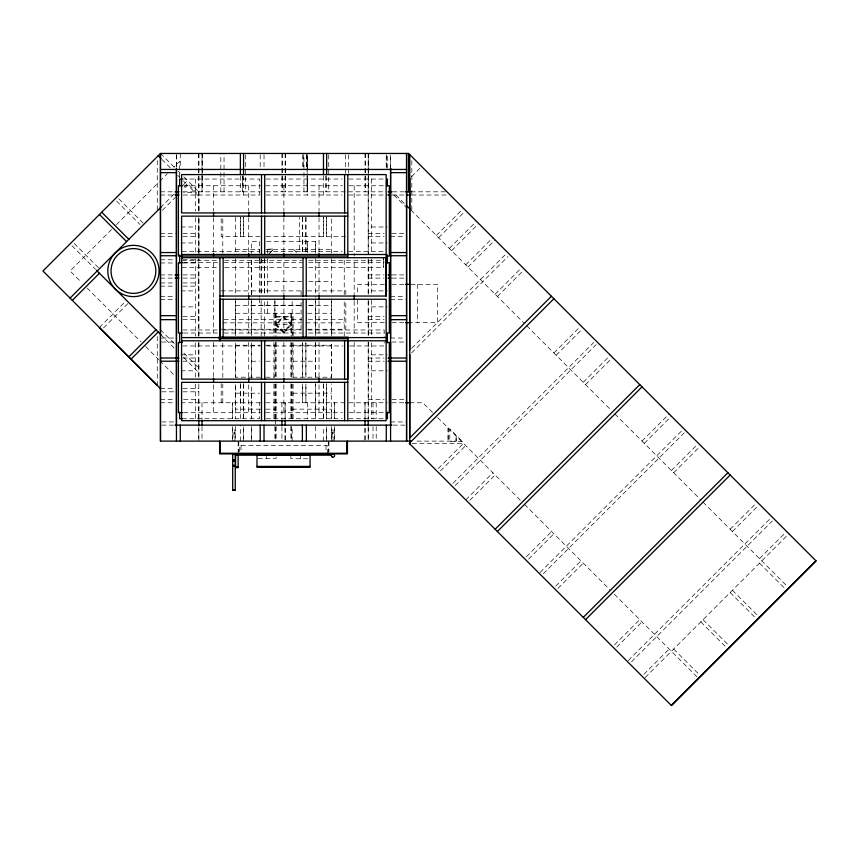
<?xml version="1.0" encoding="UTF-8"?>
<svg xmlns="http://www.w3.org/2000/svg" width="859" height="859" viewBox="0 0 859 859"><rect width="100%" height="100%" fill="white"/><g stroke="black" fill="none" stroke-linecap="round" stroke-linejoin="round"><path stroke-width="0.64" stroke-dasharray="4.29 3.22" d="M179.649 177.448L179.649 161.406L173.98 167.076M198.826 426.569L198.826 441.118L198.826 426.375M198.826 418.634L198.826 399.564L182.956 399.564M198.826 377.294L198.826 342.451M198.826 336.374L198.826 258.838L198.826 336.707M198.901 253.663L198.901 217.531M198.901 211.056L198.901 196.41L187.595 185.104L183.858 188.83M220.827 191.815L220.827 153.46M222.792 402.764L222.792 384.113M222.792 377.455L222.792 342.838M222.792 253.341L222.792 217.391M224.038 191.815L224.038 153.46M235.581 335.912L235.581 301.284M240.37 441.118L240.37 425.13M240.37 418.634L240.37 384.864M243.569 441.118L243.569 426.461L243.569 439.797M243.569 418.634L243.569 384.864M251.558 393.175L251.558 418.473L251.558 383.855M251.558 377.198L251.558 342.569L251.558 378.529M251.558 294.626L251.558 258.666L251.558 297.289M261.147 336.18L261.147 322.855M261.147 319.666L261.147 300.489M264.347 336.18L264.347 300.489M264.347 258.666L264.347 294.626L264.347 258.666L259.869 263.412L259.751 258.291M274.891 418.473L274.891 383.855M274.891 313.267L274.891 298.621L274.891 335.912M285.124 439.797L285.124 426.569L285.124 441.118M292.146 441.118L292.146 426.461M292.146 418.473L292.146 383.855M292.146 335.912L292.146 298.621M293.112 418.473L293.112 383.855M293.112 377.198L293.112 342.569M293.112 335.912L293.112 313.267M299.501 249.346L299.501 217.391M301.101 329.255L301.101 300.156M303.946 191.815L303.946 153.46M307.135 153.46L307.135 191.815L307.135 154.781M307.49 249.346L307.49 241.358L307.49 253.341M307.49 168.117L307.49 154.792M315.478 301.284L315.478 335.912L315.478 298.621M315.478 249.346L315.478 241.358L266.204 241.358M323.478 441.118L323.478 426.461M323.478 418.634L323.478 384.864M326.667 441.118L326.667 426.461L326.667 439.797M326.667 384.864L326.667 418.634L326.667 383.586M331.467 335.912L331.467 301.284M331.467 253.341L331.467 217.391M344.244 336.18L344.244 300.489M344.244 294.626L344.244 258.666M365.021 439.797L365.021 426.569L365.021 441.118M368.221 439.797L368.221 426.569M368.221 342.301L368.221 418.634L368.221 341.936M368.221 335.751L368.221 300.489M368.221 294.197L368.221 259.203M368.221 253.985L368.221 153.46M308.692 267.493L383.372 267.493L383.372 258.172M386.282 168.117L386.282 153.46M387.398 168.117L387.398 153.46M390.587 169.448L390.587 154.792L390.587 168.117M456.108 441.118L456.108 435.996L456.108 441.118L414.833 441.118M269.028 253.824L273.613 249.035L265.946 249.207M111.638 229.417L70.073 270.982L81.401 282.321M116.352 224.693L158.861 182.194M159.806 181.249L167.365 173.69M160.472 207.706L174.323 193.855M183.45 184.728L187.595 180.583M183.998 187.047L187.595 183.461L196.561 192.437L183.74 192.437M162.415 210.283L175.472 197.226M99.451 327.483L126.52 300.414M103.531 327.923L127.841 303.614M259.547 263.412L264.239 258.72M269.866 253.094L273.613 249.346M411.601 176.6L419.847 168.353M283.524 332.283L275.61 324.38L283.524 316.466L291.426 324.38L283.524 332.97L275.61 325.056M283.524 332.97L291.426 325.056L291.426 316.402L275.61 316.402M436.372 235.452L463.484 208.34M438.627 237.718L463.881 212.463M449.332 248.423L476.455 221.3M451.598 250.678L478.71 223.565M465.718 264.808L492.841 237.685M467.983 267.063L495.095 239.94M411.654 348.314L505.683 254.285M411.654 352.824L507.927 256.551M495.128 294.218L520.382 268.964M497.393 296.473L522.637 271.229M438.208 468.595L463.463 443.351L409.249 443.373M553.894 352.974L579.138 327.73M440.474 470.861L465.718 445.606M556.149 355.239L581.403 329.985M452.951 483.295L593.805 342.44M455.206 485.55L596.071 344.695M465.75 499.874L492.873 472.751M583.24 382.33L610.362 355.207M469.884 500.26L495.128 475.016M585.505 384.585L612.617 357.462M526.384 556.761L551.628 531.517M641.995 441.086L669.118 413.963M644.261 443.351L671.384 416.228M528.639 559.026L553.894 533.772M540.15 572.384L681.949 430.574M543.35 573.694L684.204 432.839M555.73 586.117L580.985 560.863M671.405 470.496L696.66 445.241M557.985 588.372L583.24 563.128M673.671 472.751L698.915 447.507M614.486 644.873L639.74 619.629M730.171 529.251L755.415 504.008M616.751 647.138L641.995 621.884M732.426 531.517L757.681 506.262M628.283 660.517L770.094 518.718M631.494 661.838L772.348 520.973M643.896 674.283L669.15 649.039M759.517 558.608L786.64 531.485M645.227 677.483L788.906 533.75M182.312 179.037L259.547 179.037L259.547 195.014L180.981 195.014M266.204 179.037L342.118 179.037M348.775 179.037L387.398 179.037M183.611 185.769L260.438 185.769M265.646 185.769L342.473 185.769M348.979 185.769L384.134 185.769M160.472 191.815L173.872 191.815M182.956 191.815L260.481 191.815M265.839 191.815L345.49 191.815M348.303 191.815L384.95 191.815M392.531 191.815L406.575 191.815M410.935 191.815L445.649 191.815M160.472 195.014L173.701 195.014M266.204 195.014L342.118 195.014M348.775 195.014L387.398 195.014M392.026 195.014L406.575 195.014M411.805 195.014L448.849 195.014M180.981 226.98L195.627 226.98M371.41 226.98L387.398 226.98M160.472 233.369L176.449 233.369M182.956 233.369L198.826 233.369M368.221 233.369L384.091 233.369M391.919 233.369L406.575 233.369M160.472 236.558L175.118 236.558M182.956 236.558L198.826 236.558M260.062 236.558L221.192 236.558L221.192 217.391M266.204 236.558L345.844 236.558M368.221 236.558L384.091 236.558M390.587 236.558L405.255 236.558M180.981 242.957L195.627 242.957M371.41 242.957L387.398 242.957M235.581 249.346L259.547 249.346L259.633 253.18M265.946 249.346L331.467 249.346M182.011 251.515L259.354 251.515M266.022 251.515L342.032 251.515M348.7 251.515L383.372 251.515L383.372 253.91M160.547 259.783L175.096 259.783M183.031 259.783L198.901 259.783M182.011 260.298L218.014 260.298M224.682 260.298L302.024 260.298M308.692 260.298L383.372 260.298M183.611 262.693L217.467 262.693M223.974 262.693L302.1 262.693M308.617 262.693L384.134 262.693M160.547 262.972L175.096 262.972M182.956 262.972L198.901 262.972M182.011 267.493L218.014 267.493M224.682 267.493L302.024 267.493M160.472 274.912L173.701 274.912M182.956 274.912L198.826 274.912M368.221 274.912L384.091 274.912M392.026 274.912L405.255 274.912M160.472 278.112L173.701 278.112M182.956 278.112L198.826 278.112M368.221 278.112L384.091 278.112M392.026 278.112L405.255 278.112M267.536 281.312L302.164 281.312M308.821 281.312L331.467 281.312M160.472 282.955L175.021 282.955M182.956 282.955L198.826 282.955M384.306 284.34L357.677 284.34L357.677 293.595M392.026 284.34L405.255 284.34M410.946 284.34L437.575 284.34L437.575 322.694L410.946 322.694M160.472 286.154L175.021 286.154M182.956 286.154L198.826 286.154M180.981 290.9L195.627 290.9M221.192 290.9L301.616 290.9M307.49 290.9L345.844 290.9L345.844 294.862M371.41 290.9L387.398 290.9M160.472 296.495L175.118 296.495M390.587 296.495L405.244 296.495M160.472 299.684L176.449 299.684M390.587 299.684L406.575 299.684M251.558 305.278L302.164 305.278M308.821 305.278L315.478 305.278M235.581 305.439L302.164 305.439M308.821 305.439L331.467 305.439M180.981 306.878L195.627 306.878M371.41 306.878L387.398 306.878M235.581 313.267L302.325 313.267M307.586 313.267L331.467 313.267M182.956 316.466L198.826 316.466M368.221 316.466L384.091 316.466M275.61 317.078L291.426 317.078M182.956 319.666L198.826 319.666M224.113 319.666L301.638 319.666M308.295 319.666L344.244 319.666M368.221 319.666L384.091 319.666M384.306 322.694L357.677 322.694L357.677 300.21M392.026 322.694L405.255 322.694M222.792 322.855L302.701 322.855M305.89 322.855L344.244 322.855M275.535 324.294L291.512 324.294M275.61 324.38L276.512 324.38L283.524 331.381L290.525 324.38L291.426 324.38L290.976 323.929L290.976 324.831L283.524 317.368L276.061 324.831L276.061 323.929M221.192 329.255L302.325 329.255M307.49 329.255L345.844 329.255L345.844 300.156M182.838 329.985L217.51 329.985M224.178 329.985L301.52 329.985M308.188 329.985L384.198 329.985L384.198 337.168M183.611 333.013L217.467 333.013M223.974 333.013L302.1 333.013M308.617 333.013L384.134 333.013M161.803 338.038L175.118 338.038M390.587 338.038L405.244 338.038M161.803 342.032L175.118 342.032M391.919 342.032L405.244 342.032M235.581 345.232L260.481 345.232M265.721 345.232L274.891 345.232M292.146 345.232L331.467 345.232M182.838 345.962L260.18 345.962M266.848 345.962L342.859 345.962M349.527 345.962L384.198 345.962L384.198 341.968M180.981 354.821L195.627 354.821M371.41 354.821L387.398 354.821M182.956 358.02L198.826 358.02M368.221 358.02L384.091 358.02M182.956 361.209L198.826 361.209M251.558 361.209L259.461 361.209M266.032 361.209L273.935 361.209M293.112 361.209L315.478 361.209M368.221 361.209L384.091 361.209M180.981 370.798L195.627 370.798M371.41 370.798L387.398 370.798M260.481 377.198L235.581 377.198L235.581 342.569L235.581 378.604M265.721 377.198L274.891 377.198L274.891 342.569M160.472 388.612L175.086 388.612M182.956 388.612L198.826 388.612M161.793 391.811L175.021 391.811M182.956 391.811L198.826 391.811M235.581 393.175L259.461 393.175M266.032 393.175L273.935 393.175M293.112 393.175L331.467 393.175M160.472 399.564L175.021 399.564M368.221 399.564L384.091 399.564M392.026 399.564L405.255 399.564M160.472 402.764L175.215 402.764M180.981 402.764L260.481 402.764M265.667 402.764L344.244 402.764M348.775 402.764L387.398 402.764M391.919 402.764L406.575 402.764M409.743 402.764L422.875 402.764L433.161 413.05M260.481 409.152L235.581 409.152L235.581 383.855L235.581 418.505M265.721 409.152L274.891 409.152M292.146 409.152L331.467 409.152L331.467 418.473L331.467 383.855M183.611 412.707L260.438 412.707M265.646 412.707L342.473 412.707M348.979 412.707L384.134 412.707M182.312 418.741L259.547 418.741L259.547 402.764M266.204 418.741L342.118 418.741M348.775 418.741L387.398 418.741M161.803 421.941L176.449 421.941M390.587 421.941L406.575 421.941M161.803 425.13L176.449 425.13M393.164 425.13L406.575 425.13M233.981 432.485L234.936 432.485M332.1 432.485L333.067 432.485M233.981 433.763L234.936 433.763M332.1 433.763L333.067 433.763M258.194 458.416L276.168 458.416L276.168 456.408M307.651 458.749L290.868 458.749L290.868 456.354M395.924 195.014L404.417 203.508M410.924 210.004L524.484 323.564M526.739 325.829L611.093 410.173M614.904 413.995L700.761 499.841M703.016 502.107L787.059 586.149M393.884 195.014L406.575 207.706M759.549 563.16L784.804 588.404M732.405 590.251L759.517 617.363M730.139 592.506L757.262 619.629M703.049 619.661L728.303 644.905M700.794 621.916L726.038 647.171M293.434 249.346L297.182 253.094M673.639 649.007L700.761 676.13M437.65 417.538L522.218 502.107M524.484 504.362L610.395 590.273M614.314 594.203L698.496 678.385M160.472 153.46L174.506 167.494M178.243 171.231L180.111 173.11M183.847 176.847L198.826 191.815M161.954 159.463L170.372 167.881M177.845 175.365L179.724 177.233M183.461 180.97L185.329 182.849M118.832 198.837L143.152 223.157M116.577 201.103L139.953 224.478M74.196 243.473L98.517 267.793M160.472 329.749L175.44 344.717M183.858 353.135L198.826 368.103M71.941 245.738L95.499 269.286M160.472 334.376L175.44 349.334M183.708 357.505L198.826 372.72M87.07 287.99L140.919 341.828M145.643 346.553L158.861 359.781M159.806 360.726L174.925 375.834M417.603 284.34L417.603 322.694M411.815 160.633L411.815 210.895M386.282 154.792L386.282 169.448M383.372 258.699L383.372 267.493M376.21 402.764L376.21 418.634M376.21 426.569L376.21 441.118M373.01 402.764L373.01 418.634M373.01 426.569L373.01 441.118M371.41 179.037L371.41 253.609M371.41 258.935L371.41 293.563M371.41 300.221L371.41 336.18M371.41 342.838L371.41 418.741M368.672 153.46L368.672 191.815M368.221 154.781L368.221 253.609M368.221 258.838L368.221 294.089M368.221 300.21L368.221 336.707M368.221 426.375L368.221 441.118M365.472 153.46L365.472 191.815M365.021 153.46L365.021 191.815M354.187 185.769L354.187 256.079M354.187 262.693L354.187 294.54M354.187 301.176L354.187 333.013M354.187 342.387L354.187 412.707M348.69 154.781L348.69 173.303M345.49 154.781L345.49 173.303M333.067 441.118L333.067 429.929L332.1 429.929L332.1 441.118M331.467 258.666L331.467 294.626M331.467 298.621L331.467 336.041M331.467 378.604L331.467 342.569L331.467 377.198L292.146 377.198L292.146 342.569M328.911 441.751L328.911 451.984M328.718 154.781L328.718 191.815M328.267 441.118L328.267 452.618M327.311 453.896L327.311 445.585L239.736 445.585L239.736 453.896M326.667 175.945L326.667 191.815M326.033 445.585L326.033 453.896M325.518 175.945L325.518 191.815M323.478 175.945L323.478 195.014M323.478 383.586L323.478 418.741M319.033 185.769L319.033 210.97M319.033 217.606L319.033 254.758M319.033 262.693L319.033 294.54M319.033 301.176L319.033 333.013M319.033 342.387L319.033 376.886M319.033 384.843L319.033 412.707M315.478 241.358L315.478 253.341M315.478 258.666L315.478 297.289M315.478 426.461L315.478 441.118M307.49 179.037L307.49 195.014M307.49 402.764L307.49 418.741M303.495 154.792L303.495 169.448M302.379 154.792L302.379 168.117M301.101 290.9L301.101 294.862M300.457 456.354L300.457 458.749M291.512 313.267L291.512 336.245M291.512 342.881L291.512 377.402M291.512 384.037L291.512 418.548M291.512 426.515L291.512 439.787M290.868 313.267L290.868 335.912M290.868 342.301L290.868 378.529M290.868 383.855L290.868 418.473M290.868 426.429L290.868 439.787M285.575 153.46L285.575 191.815M285.124 153.46L285.124 191.815M283.878 185.769L283.878 210.97M283.878 217.606L283.878 254.758M283.878 262.693L283.878 294.54M283.878 301.176L283.878 333.013M283.878 342.387L283.878 376.886M283.878 384.843L283.878 412.707M282.375 153.46L282.375 191.815M281.924 153.46L281.924 191.815M281.924 402.764L281.924 418.634M281.924 426.569L281.924 441.118M276.168 313.267L276.168 335.912M276.168 342.301L276.168 378.529M276.168 383.855L276.168 418.473M276.168 426.429L276.168 439.787M275.535 313.267L275.535 336.524M275.535 341.893L275.535 378.089M275.535 384.037L275.535 418.548M275.535 419.664L275.535 439.787M274.891 426.461L274.891 441.118M273.935 313.267L273.935 335.912M273.935 342.569L273.935 377.198M273.935 383.855L273.935 418.473M267.536 249.346L267.536 253.341M267.536 258.666L267.536 294.626M267.536 301.284L267.536 313.267M266.58 456.408L266.58 458.416M264.024 154.792L264.024 169.448M260.191 154.792L260.191 168.117M259.547 253.341L259.547 241.358L251.558 241.358L251.558 253.341M259.547 258.301L259.547 297.289M259.547 298.621L259.547 305.278M248.713 185.769L248.713 210.97M248.713 217.606L248.713 254.758M248.713 262.693L248.713 294.54M248.713 301.176L248.713 333.013M248.713 342.387L248.713 376.886M248.713 384.843L248.713 412.707M245.62 154.781L245.62 191.815M243.569 175.945L243.569 195.014M243.569 383.586L243.569 418.741M241.014 445.585L241.014 453.896M240.37 175.945L240.37 191.815M240.37 383.586L240.37 402.764M238.781 441.751L238.781 453.896M238.136 441.751L238.136 451.984M235.581 217.391L235.581 253.341M235.581 258.666L235.581 294.626M235.581 298.621L235.581 336.041M235.581 426.461L235.581 441.118M234.936 441.118L234.936 429.929L233.981 429.929L233.981 441.118M221.192 383.586L221.192 402.764M213.558 185.769L213.558 210.97M213.558 217.606L213.558 254.758M213.558 262.693L213.558 333.013M213.558 342.387L213.558 376.886M213.558 384.843L213.558 412.707M202.477 153.46L202.477 191.815M202.015 402.764L202.015 418.634M202.015 426.569L202.015 441.118M198.826 341.936L198.826 378.529M198.826 383.855L198.826 418.805M195.627 179.037L195.627 210.992M195.627 217.649L195.627 253.609M195.627 258.935L195.627 336.18M195.627 342.838L195.627 377.455M195.627 384.113L195.627 418.741M180.283 153.46L180.283 168.117M157.272 160.633L157.272 210.895M157.272 336.47L157.272 385.412M176.449 154.792L176.449 168.117L176.449 154.792M198.826 217.391L198.826 253.985L198.826 217.391M198.826 153.46L198.826 212.055L198.826 153.46M202.015 153.46L202.015 191.815L202.015 153.46M232.381 426.569L232.381 441.118L232.381 426.569M232.381 402.764L232.381 418.634L232.381 402.764M240.37 217.391L240.37 236.558L240.37 217.391M242.421 175.945L242.421 191.815L242.421 175.945M243.569 217.391L243.569 236.558L243.569 217.391M251.558 426.461L251.558 441.118L251.558 426.461M251.558 298.621L251.558 335.912L251.558 298.621M261.147 258.666L261.147 294.626L261.147 258.666M285.124 402.764L285.124 418.634L285.124 402.764M302.701 384.113L302.701 402.764L302.701 384.113M302.701 342.838L302.701 377.455L302.701 342.838M302.701 217.391L302.701 253.341L302.701 217.391M305.89 384.113L305.89 402.764L305.89 384.113M305.89 342.838L305.89 377.455L305.89 342.838M305.89 217.391L305.89 253.341L305.89 217.391M306.373 154.792L306.373 168.117L306.373 154.792M315.478 383.855L315.478 418.473L315.478 383.855M315.478 342.569L315.478 378.529L315.478 342.569M323.478 217.391L323.478 236.558L323.478 217.391M326.667 217.391L326.667 236.558L326.667 217.391M331.467 426.461L331.467 441.118L331.467 426.461M334.656 426.569L334.656 441.118L334.656 426.569M334.656 402.764L334.656 418.634L334.656 402.764M365.021 402.764L365.021 418.634L365.021 402.764M448.119 428.007L448.119 441.118L448.119 428.007M462.507 441.59L449.815 441.59L449.815 428.899L462.507 441.59"/><path stroke-width="1.29" d="M410.838 441.118L160.472 441.118L160.472 153.46L408.616 153.46L816.05 560.895L671.405 705.54L409.249 443.373L553.894 298.739M176.449 425.13L176.449 168.203M219.947 337.598L219.947 299.243L386.153 299.243L386.153 420.695L181.593 420.695L181.593 382.341L347.798 382.341M306.373 441.118L306.373 425.13M347.798 340.787L347.798 379.141L181.593 379.141L181.593 257.689L386.153 257.689L386.153 296.044L219.947 296.044M390.587 425.13L390.587 342.032M390.587 338.038L390.587 168.203L390.587 441.118M409.743 441.215L409.743 443.867L409.764 354.713M409.764 154.609L409.764 437.918L551.424 296.269M70.073 298.105L161.052 207.116M72.328 300.36L99.451 273.248M128.829 356.861L155.951 329.749M131.094 359.126L158.206 332.003M495.128 529.251L639.772 384.617M497.393 531.517L642.027 386.872M583.272 617.396L727.906 472.751M585.527 619.661L730.171 475.016M671.384 705.507L816.018 560.863M160.472 169.448L406.575 169.448M160.472 172.638L176.449 172.638M390.587 172.638L406.575 172.638M182.312 179.037L179.649 179.037L179.649 185.694M182.312 185.769L178.404 185.769L178.404 256.079L347.68 256.079M386.743 185.769L389.342 185.769L389.342 256.079L386.743 256.079M175.021 191.815L179.112 191.815M388.053 191.815L391.919 191.815M405.588 191.815L409.807 191.815M175.021 195.014L178.983 195.014M388.053 195.014L390.705 195.014M406.511 195.014L410.484 195.014M347.798 212.946L181.593 212.946L181.593 174.592L386.153 174.592L386.153 296.044M347.798 216.146L181.593 216.146L181.593 254.5L386.153 254.5M160.472 252.546L176.449 252.546M390.587 252.546L406.575 252.546M160.472 255.735L176.449 255.735M390.587 255.735L406.575 255.735M182.312 262.693L178.404 262.693L178.404 333.013L182.312 333.013M386.743 262.693L389.342 262.693L389.342 333.013L386.743 333.013M175.021 274.912L178.983 274.912M388.053 274.912L390.705 274.912M175.021 278.112L178.983 278.112M388.053 278.112L390.705 278.112M405.609 284.34L409.603 284.34M160.472 315.672L176.449 315.672M390.587 315.672L406.575 315.672M160.472 319.666L176.449 319.666M390.587 319.666L406.575 319.666M405.609 322.694L409.603 322.694M218.852 337.168L348.196 337.168M181.593 337.598L386.153 337.598M218.852 338.768L348.196 338.768M181.593 340.787L386.153 340.787M182.312 342.387L178.404 342.387L178.404 412.707L182.312 412.707M386.743 342.387L389.342 342.387L389.342 412.707L386.743 412.707M160.472 358.02L178.983 358.02M388.053 358.02L406.575 358.02M160.472 361.209L178.983 361.209M388.053 361.209L406.575 361.209M160.472 388.612L42.95 270.982L160.472 153.46L160.472 441.118M405.545 402.764L409.764 402.764M182.312 418.741L179.649 418.741L179.649 412.084M175.118 425.13L391.919 425.13M235.259 454.153L232.703 454.089L235.259 453.906L235.259 460.274L232.703 460.284M232.703 454.293L235.259 454.379M232.703 454.454L235.259 454.454M235.581 455.173L331.467 455.173L331.467 453.896M232.703 459.737L235.259 459.737M232.703 459.823L235.259 459.898M232.703 460.156L235.259 460.037M232.703 460.574L235.259 460.639L235.259 490.371M232.703 460.746L235.259 460.8M232.703 465.374L235.259 465.46M232.703 465.535L235.259 465.707M232.703 465.793L235.259 465.868M232.703 466.007L235.259 465.943L232.703 466.126M256.991 466.416L310.045 466.416M235.581 467.092L238.136 467.092M238.136 467.253L235.581 467.328L238.136 467.457M232.703 490.145L235.259 490.21M235.259 490.264L232.703 490.382L232.703 453.917M406.232 205.322L410.076 209.167M158.206 155.726L161.02 158.528M101.706 212.227L128.829 239.339M99.451 214.482L126.574 241.604M96.433 270.231L161.041 334.838M99.397 327.537L157.272 385.412M409.764 178.436L409.764 350.193M408.616 153.46L408.616 191.815M387.398 179.037L387.398 185.694M387.398 254.94L387.398 262.929M387.398 333.517L387.398 342.838M387.398 412.084L387.398 418.741M386.282 425.13L386.282 441.118M368.221 419.954L368.221 425.248M365.021 419.954L365.021 425.248M354.187 295.861L354.187 299.845M347.798 174.592L347.798 257.689M347.798 337.598L347.798 420.695M347.444 441.118L347.444 453.896L219.603 453.896L219.603 441.118M346.8 441.751L346.8 453.262L220.237 453.262L220.237 441.751M344.599 174.592L344.599 212.946M344.599 216.146L344.599 254.5M344.599 340.787L344.599 379.141M344.599 382.341L344.599 420.695M326.667 153.46L326.667 174.624M323.478 153.46L323.478 174.624M319.033 212.302L319.033 216.275M319.033 253.426L319.033 256.079M319.033 295.861L319.033 299.845M319.033 378.207L319.033 382.191M306.244 257.689L306.244 296.044M306.244 299.243L306.244 337.598M303.044 257.689L303.044 296.044M303.044 299.243L303.044 337.598M302.379 425.13L302.379 441.118M285.124 419.954L285.124 425.248M283.878 212.302L283.878 216.275M283.878 253.426L283.878 256.079M283.878 295.861L283.878 299.845M283.878 378.207L283.878 382.191M281.924 419.954L281.924 425.248M264.701 174.592L264.701 212.946M264.701 216.146L264.701 254.5M264.701 340.787L264.701 379.141M264.701 382.341L264.701 420.695M264.024 425.13L264.024 441.118M261.501 174.592L261.501 212.946M261.501 216.146L261.501 254.5M261.501 340.787L261.501 379.141M261.501 382.341L261.501 420.695M260.191 425.13L260.191 441.118M248.713 212.302L248.713 216.275M248.713 253.426L248.713 256.079M248.713 295.861L248.713 299.845M248.713 378.207L248.713 382.191M243.569 153.46L243.569 174.624M240.37 153.46L240.37 174.624M238.136 455.173L238.136 467.618L235.581 467.597L235.581 453.896M223.147 257.689L223.147 296.044M223.147 299.243L223.147 337.598M219.947 257.689L219.947 340.787M213.558 212.302L213.558 216.275M213.558 253.426L213.558 256.079M213.558 378.207L213.558 382.191M202.015 419.954L202.015 425.248M198.826 419.954L198.826 425.248M182.011 255.102L182.011 258.699M180.283 425.13L180.283 441.118M179.649 254.94L179.649 262.929M179.649 333.517L179.649 342.838M176.449 169.448L176.449 441.118M406.575 153.46L406.575 441.118L406.575 153.46M310.045 455.12L256.991 455.12L256.991 467.317L310.045 467.317L310.045 455.12M332.208 456.977A1.6 1.6 0 0 0 334.602 455.592A1.6 1.6 0 0 0 332.208 454.207A1.6 1.6 0 0 0 332.208 456.977M121.495 289.934A22.398 22.398 0 0 0 155.812 271.852A22.398 22.398 0 0 0 122.998 251.172A22.398 22.398 0 0 0 121.495 289.934M115.31 289.107A25.63 25.63 0 0 0 158.196 277.618A25.63 25.63 0 0 0 126.799 246.232A25.63 25.63 0 0 0 115.31 289.107"/></g></svg>
